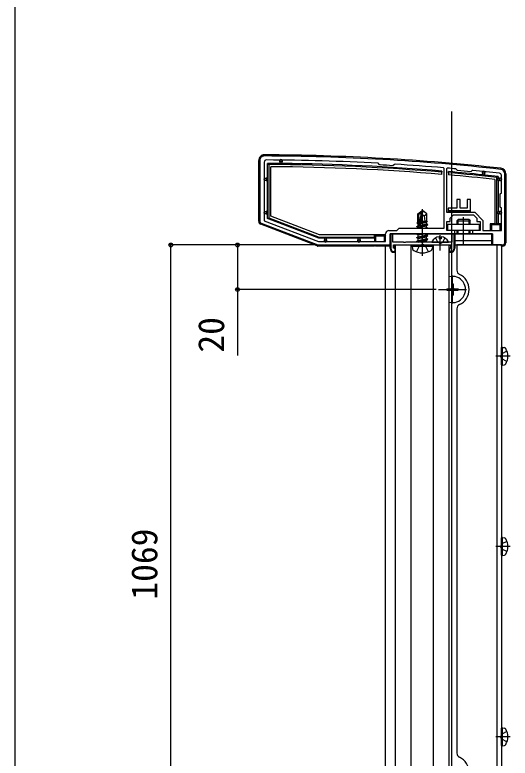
# Model space of a CAD drawing. Units: millimetres, scale not verified. Extents: x -700 to 700, y -1043 to 1037.
# Drawn here: x -700 to -477.6, y 139.8 to 473.8 of the extents above; entities that cross this region are included whole.
import ezdxf
from ezdxf.enums import TextEntityAlignment as Align

# ---------------------------------------------------------------- set-up
doc = ezdxf.new("R2010")
doc.units = ezdxf.units.MM
doc.header["$LTSCALE"] = 6
for name, color, linetype in [('0-2_YKK_11', 7, 'Continuous'), ('0-3_YKK_12', 2, 'Continuous'), ('0-4_YKK_13', 4, 'Continuous'), ('0-5_YKK_D', 6, 'Continuous'), ('0-6_YKK_ZWAK', 7, 'Continuous')]:
    doc.layers.add(name, color=color, linetype=linetype)
doc.styles.add('ＭＳ ゴシック', font='')
doc.styles.get('ＭＳ ゴシック').set_extended_font_data('MS Gothic')

msp = doc.modelspace()

# ---------------------------------------------------------------- linework, layer by layer
at = {"layer": '0-2_YKK_11'}
for p, q in [((-590, 408.378), (-590, 381.065)), ((-505.874, 404.92), (-506.2, 404.621)), ((-480, 371.378), (-480, 402.378)), ((-589.359, 380.132), (-564, 370.378))]:
    msp.add_line(p, q, dxfattribs=at)
for points in [[(-588, 407.574), (-588, 381.216), (-563.721, 371.878)], [(-536.015, 406.349), (-536.223, 406.45), (-536.713, 407), (-536.921, 407.1)], [(-532, 376.878), (-528.5, 376.878), (-527.5, 377.878), (-507.2, 377.878), (-507.2, 404.757), (-507.475, 405.056)], [(-529.289, 406.655), (-529.507, 406.579), (-530.057, 406.089), (-530.275, 406.014)], [(-506.2, 404.621), (-506.2, 385.078), (-498.5, 385.078), (-493.503, 385.078), (-489.8, 381.375), (-489.8, 376.878), (-481.5, 376.878), (-481.5, 386.878), (-482, 387.378), (-482, 393.378), (-481.5, 393.878), (-481.5, 401.628)], [(-494.369, 403.864), (-494.59, 403.797), (-495.244, 403.254), (-501.218, 403.808), (-501.768, 404.47), (-501.972, 404.577)], [(-564, 370.378), (-531.5, 370.378), (-531.5, 375.378), (-502.5, 375.378), (-502.5, 376.878), (-506, 376.878), (-506, 380.878), (-504.5, 380.878), (-504.5, 382.378), (-503, 383.878), (-498.958, 383.878), (-498.775, 383.998), (-498.225, 383.998), (-498.042, 383.878), (-494, 383.878), (-492.5, 382.378), (-492.5, 380.878), (-491, 380.878), (-491, 376.878), (-494.5, 376.878), (-494.5, 375.378), (-485.5, 375.378), (-485.5, 370.378), (-481, 370.378)], [(-563.721, 371.878), (-533.5, 371.878), (-533.5, 375.378)], [(-502.8, 368.878), (-502.8, 375.378), (-503.8, 375.378), (-503.8, 371.578), (-508.48, 371.578), (-508.74, 371.428), (-509.26, 371.428), (-509.52, 371.578), (-516.48, 371.578), (-516.74, 371.428), (-517, 371.278), (-517.26, 371.428), (-517.52, 371.578), (-524.48, 371.578), (-524.74, 371.428), (-525.26, 371.428), (-525.52, 371.578), (-530.2, 371.578), (-530.2, 375.378), (-531.2, 375.378), (-531.2, 368.878)], [(-530, 370.378), (-517, 370.378), (-504, 370.378), (-504, 368.878), (-504.8, 368.878), (-504.8, 367.878), (-504.3, 367.378)], [(-529.7, 367.378), (-529.2, 367.878), (-529.2, 368.878), (-530, 368.878), (-530, 370.378)]]:
    msp.add_lwpolyline(points, dxfattribs=at)
for centre, radius, start, end in [((-588, 408.378), 2, 89.80939, 179.99999), ((-587, 407.574), 1, 89.75176, 180), ((-591.32, -589.613), 999.997, 83.71122, 89.80938), ((-591.32, -589.616), 998.2, 86.87597, 89.75176), ((-591.319, -589.598), 997.482, 86.49138, 86.82169), ((-591.322, -589.631), 998.215, 85.18167, 86.43713), ((-591.314, -589.54), 998.124, 84.86459, 85.08947), ((-482, 402.378), 2, 359.99999, 83.71124), ((-591.32, -589.612), 998.195, 83.73506, 84.42628), ((-482.5, 401.628), 1, 359.99999, 83.73507), ((-589, 381.065), 1, 180.00003, 248.9625), ((-532, 375.378), 1.5, 90.00001, 179.99999), ((-481, 371.378), 1, 270.00001, 359.99999), ((-529.7, 368.878), 1.5, 180.00001, 269.99999), ((-504.3, 368.878), 1.5, 270.00001, 359.99999)]:
    msp.add_arc(centre, radius, start, end, dxfattribs=at)
at = {"layer": '0-3_YKK_12'}
for p, q in [((-504, 430.378), (-504, -262.782)), ((-498.5, 370.378), (-498.5, 382.91)), ((-509, 367.828), (-509, 374.746)), ((-533.5, 370.378), (-531.5, 370.378)), ((-529.25, 370.378), (-504.75, 370.378)), ((-529, 103.378), (-529, 370.378)), ((-529, 370.378), (-505, 370.378)), ((-522.002, 103.378), (-522.002, 370.378)), ((-512, 103.378), (-512, 370.378)), ((-505, 103.378), (-505, 370.378)), ((-502.5, 370.378), (-483.5, 370.378)), ((-481.5, 370.378), (-501.5, 370.378)), ((-501.5, 370.378), (-501.5, 358.995)), ((-481.5, 370.378), (-481.5, 99.378)), ((-503.5, 344.078), (-503.5, 356.678)), ((-509.8, 350.378), (-497.2, 350.378)), ((-501.5, 341.761), (-501.5, 141.995)), ((-477.6, 320.378), (-484.05, 320.378)), ((-477.6, 234.878), (-484.05, 234.878)), ((-477.6, 149.378), (-484.05, 149.378))]:
    msp.add_line(p, q, dxfattribs=at)
for points in [[(-483.5, 98.378), (-533.5, 98.378), (-533.5, 370.378)], [(-483.5, 370.378), (-483.5, 99.378), (-483.5, 98.378)]]:
    msp.add_lwpolyline(points, dxfattribs=at)
for centre, radius, start, end in [((-499.5, 358.995), 2, 180, 245.09894), ((-503.5, 350.378), 7.5, 294.90106, 65.09894), ((-499.5, 341.761), 2, 114.90106, 180), ((-499.5, 141.995), 2, 180, 245.09894), ((-503.5, 133.378), 7.5, 294.90106, 65.09894)]:
    msp.add_arc(centre, radius, start, end, dxfattribs=at)
at = {"layer": '0-4_YKK_13'}
for p, q in [((-590.5, 381.065), (-590.5, 408.378)), ((-581, 407.73), (-581, 408.23)), ((-580, 407.73), (-581, 407.73)), ((-581, 407.73), (-581, 407.03)), ((-580, 408.23), (-580, 407.73)), ((-580, 407.02), (-580, 407.73)), ((-585, 383.277), (-585, 405.564)), ((-508.2, 403.612), (-508.2, 403.11)), ((-508.2, 402.107), (-508.2, 403.11)), ((-505.2, 402.854), (-505.2, 403.356)), ((-505.2, 402.854), (-505.2, 401.851)), ((-490, 402.621), (-490, 401.921)), ((-489, 401.818), (-489, 402.621)), ((-483, 401.18), (-483.5, 400.732)), ((-483, 401.18), (-483, 400.378)), ((-479.5, 402.378), (-479.5, 371.378)), ((-587.7, 400.378), (-587.2, 400.378)), ((-587.2, 399.378), (-587.7, 399.378)), ((-587.2, 400.378), (-587.2, 399.378)), ((-586.5, 400.378), (-587.2, 400.378)), ((-587.2, 399.378), (-586.5, 399.378)), ((-484.5, 399.834), (-484.5, 379.878)), ((-483.5, 379.878), (-483.5, 400.732)), ((-483, 399.378), (-483, 400.378)), ((-483, 400.378), (-482.3, 400.378)), ((-483, 399.378), (-483, 385.378)), ((-481.8, 400.378), (-482.3, 400.378)), ((-482.3, 399.378), (-481.8, 399.378)), ((-500.1, 390.878), (-501.6, 390.878)), ((-501.6, 390.878), (-501.6, 386.878)), ((-500.1, 386.878), (-500.1, 390.878)), ((-496.9, 390.878), (-496.9, 386.878)), ((-495.4, 390.878), (-496.9, 390.878)), ((-495.4, 385.378), (-495.4, 390.878)), ((-587.7, 385.378), (-587.2, 385.378)), ((-587.2, 384.378), (-587.7, 384.378)), ((-587.2, 385.378), (-587.2, 384.378)), ((-586.5, 385.378), (-587.2, 385.378)), ((-587.2, 384.378), (-586.5, 384.378)), ((-519.001, 384.449), (-517.177, 385.68)), ((-519.001, 380.596), (-519.001, 384.449)), ((-519.001, 384.449), (-518.648, 384.262)), ((-518.581, 379.077), (-517.177, 385.254)), ((-516.823, 385.68), (-517.177, 385.68)), ((-517.177, 385.254), (-517.177, 385.68)), ((-517, 365.435), (-517, 386.507)), ((-517, 383.907), (-517, 385.68)), ((-517, 383.907), (-516.823, 385.68)), ((-514.999, 384.449), (-516.823, 385.68)), ((-516.176, 383.444), (-514.999, 384.449)), ((-514.999, 381.006), (-514.999, 384.449)), ((-505.4, 386.878), (-505.4, 385.378)), ((-501.6, 386.878), (-505.4, 386.878)), ((-505.4, 385.878), (-495.4, 385.878)), ((-505.4, 385.378), (-495.4, 385.378)), ((-496.9, 386.878), (-500.1, 386.878)), ((-483, 384.378), (-483, 385.378)), ((-483, 385.378), (-482.3, 385.378)), ((-481.8, 385.378), (-482.3, 385.378)), ((-482.3, 384.378), (-481.8, 384.378)), ((-519.001, 381.089), (-518.648, 381.089)), ((-518.071, 379.198), (-517, 383.907)), ((-517.798, 380.395), (-514.764, 380.895)), ((-517.727, 380.708), (-515.766, 381.089)), ((-517.641, 381.089), (-514.999, 381.089)), ((-514.764, 380.895), (-515.176, 380.657)), ((-514.999, 381.006), (-514.764, 380.895)), ((-500.95, 381.778), (-501.5, 381.228)), ((-501.5, 381.228), (-501.5, 379.778)), ((-501.5, 381.228), (-495.5, 381.228)), ((-496.05, 381.778), (-500.95, 381.778)), ((-500.95, 379.778), (-500.95, 381.778)), ((-496.05, 381.778), (-495.5, 381.228)), ((-496.05, 379.778), (-496.05, 381.778)), ((-495.5, 379.778), (-495.5, 381.228)), ((-564.231, 369.932), (-589.538, 379.665)), ((-519.472, 378.676), (-514.528, 379.5)), ((-514.528, 379.383), (-519.472, 378.559)), ((-519.472, 378.559), (-519.472, 378.676)), ((-519.472, 378.559), (-518.824, 378.185)), ((-519.354, 380.392), (-518.648, 380.53)), ((-519.354, 380.139), (-519.354, 380.392)), ((-519.354, 380.139), (-518.648, 380.255)), ((-519.354, 380.139), (-518.824, 379.833)), ((-518.824, 379.833), (-518.644, 379.874)), ((-518.824, 379.05), (-518.824, 379.833)), ((-518.824, 378.185), (-515.176, 379.009)), ((-518.824, 377.878), (-518.824, 378.185)), ((-518.065, 379.222), (-515.176, 379.874)), ((-517.878, 380.047), (-515.176, 380.657)), ((-516.717, 377.878), (-515.176, 378.226)), ((-515.176, 379.874), (-515.176, 380.657)), ((-514.528, 379.5), (-515.176, 379.874)), ((-514.528, 379.383), (-515.176, 379.009)), ((-515.176, 378.226), (-515.176, 379.009)), ((-514.573, 377.878), (-515.176, 378.226)), ((-514.528, 379.383), (-514.528, 379.5)), ((-486.5, 379.878), (-486.5, 376.878)), ((-484.5, 379.878), (-486.5, 379.878)), ((-486, 379.378), (-486, 376.878)), ((-484.5, 379.878), (-483.5, 379.878)), ((-481.5, 379.878), (-483, 379.878)), ((-482, 379.378), (-481.5, 379.878)), ((-482, 376.878), (-482, 379.378)), ((-481.5, 377.178), (-481.5, 379.878)), ((-538.5, 373.878), (-538.5, 374.878)), ((-533.5, 374.878), (-538.5, 374.878)), ((-534, 374.378), (-538, 374.378)), ((-533.5, 374.878), (-534, 374.378)), ((-534, 371.878), (-534, 374.378)), ((-533.5, 372.178), (-533.5, 374.878)), ((-531.5, 375.378), (-531.5, 369.878)), ((-486.5, 375.378), (-531.5, 375.378)), ((-531, 375.378), (-531, 375.361)), ((-531, 375.378), (-486, 375.378)), ((-519.472, 375.263), (-519.472, 375.381)), ((-518.78, 375.378), (-519.472, 375.263)), ((-519.472, 375.263), (-518.824, 374.889)), ((-519.472, 373.733), (-514.528, 374.557)), ((-514.528, 374.439), (-519.472, 373.615)), ((-518.824, 374.889), (-516.659, 375.378)), ((-518.824, 374.107), (-518.824, 374.889)), ((-515.176, 374.931), (-515.176, 375.378)), ((-514.528, 374.557), (-515.176, 374.931)), ((-514.528, 374.439), (-515.176, 374.065)), ((-514.528, 374.439), (-514.528, 374.557)), ((-501.5, 376.878), (-501.5, 375.378)), ((-500.95, 375.378), (-500.95, 376.878)), ((-496.05, 375.378), (-496.05, 376.878)), ((-495.5, 375.378), (-495.5, 376.878)), ((-486, 375.378), (-486.5, 375.378)), ((-486, 375.378), (-486, 370.378)), ((-561, 373.378), (-561, 372.678)), ((-560, 372.678), (-560, 373.378)), ((-546, 373.378), (-546, 372.678)), ((-545, 372.678), (-545, 373.378)), ((-538.5, 373.378), (-538.5, 371.878)), ((-519.472, 373.615), (-519.472, 373.733)), ((-519.472, 373.615), (-518.824, 373.241)), ((-519.472, 372.085), (-514.528, 372.909)), ((-514.528, 372.791), (-519.472, 371.967)), ((-519.472, 372.085), (-518.824, 372.459)), ((-519.472, 371.967), (-519.472, 372.085)), ((-519.472, 371.967), (-518.824, 371.594)), ((-518.824, 373.241), (-515.176, 374.065)), ((-518.824, 372.459), (-515.176, 373.283)), ((-518.824, 372.459), (-518.824, 373.241)), ((-518.824, 371.594), (-515.176, 372.417)), ((-518.824, 371.578), (-518.824, 371.594)), ((-515.176, 371.635), (-515.363, 371.578)), ((-515.176, 373.283), (-515.176, 374.065)), ((-514.528, 372.909), (-515.176, 373.283)), ((-514.528, 372.791), (-515.176, 372.417)), ((-515.176, 371.635), (-515.176, 372.417)), ((-515.078, 371.578), (-515.176, 371.635)), ((-514.528, 372.791), (-514.528, 372.909)), ((-512.596, 371.578), (-505.404, 371.578)), ((-511.05, 373.544), (-510.145, 371.729)), ((-509, 371.12), (-510.145, 371.729)), ((-509.425, 374.057), (-509.425, 373.178)), ((-509, 371.12), (-507.855, 371.729)), ((-506.95, 373.544), (-507.855, 371.729)), ((-502.5, 372.378), (-486, 372.378)), ((-538.5, 369.878), (-563.944, 369.878)), ((-538.5, 370.378), (-538.5, 369.878)), ((-538, 370.378), (-538, 369.97)), ((-538, 369.97), (-534, 369.97)), ((-534, 369.97), (-534, 370.378)), ((-533.5, 369.878), (-533.5, 370.378)), ((-531.5, 369.878), (-533.5, 369.878)), ((-529.25, 370.378), (-504.75, 370.378)), ((-529.25, 369.078), (-529, 369.078)), ((-521.604, 369.79), (-521.501, 370.378)), ((-521.604, 369.79), (-521.402, 368.643)), ((-521.604, 369.79), (-512.396, 369.79)), ((-521.501, 370.378), (-512.499, 370.378)), ((-512.396, 369.79), (-512.598, 368.643)), ((-512.396, 369.79), (-512.499, 370.378)), ((-505, 369.078), (-504.75, 369.078)), ((-504.75, 368.878), (-505, 368.878)), ((-504.75, 368.878), (-504.75, 369.078)), ((-502.5, 370.378), (-486, 370.378)), ((-481.5, 369.878), (-481.5, 370.378)), ((-481, 369.878), (-481.5, 369.878)), ((-529.7, 367.078), (-529, 367.078)), ((-505, 367.078), (-504.3, 367.078)), ((-506, 350.728), (-506, 350.028)), ((-503.85, 352.878), (-503.15, 352.878)), ((-503.85, 352.878), (-503.85, 351.228)), ((-503.15, 352.878), (-503.15, 351.228)), ((-502.65, 350.728), (-501, 350.728)), ((-501, 350.728), (-501, 350.028)), ((-503.85, 349.528), (-503.85, 347.878)), ((-503.85, 347.878), (-503.15, 347.878)), ((-503.15, 349.528), (-503.15, 347.878)), ((-502.65, 350.028), (-501, 350.028)), ((-481, 324.378), (-481.5, 324.29)), ((-481.5, 316.466), (-481.5, 324.29)), ((-481, 324.378), (-480.198, 324.237)), ((-481, 316.378), (-481, 324.378)), ((-481, 316.378), (-481.5, 316.466)), ((-481, 316.378), (-480.198, 316.52)), ((-481, 238.878), (-481.5, 238.79)), ((-481.5, 230.966), (-481.5, 238.79)), ((-481, 238.878), (-480.198, 238.737)), ((-481, 230.878), (-481, 238.878)), ((-481, 230.878), (-481.5, 230.966)), ((-481, 230.878), (-480.198, 231.02)), ((-481, 153.378), (-481.5, 153.29)), ((-481.5, 145.466), (-481.5, 153.29)), ((-481, 153.378), (-480.198, 153.237)), ((-481, 145.378), (-481, 153.378)), ((-481, 145.378), (-481.5, 145.466)), ((-481, 145.378), (-480.198, 145.52))]:
    msp.add_line(p, q, dxfattribs=at)
for points in [[(-586.5, 382.246), (-586.5, 384.378), (-586.5, 385.378), (-586.5, 399.378), (-586.5, 400.378), (-586.5, 407.072), (-586, 406.57), (-586, 382.59)], [(-489, 403.121), (-489, 402.621), (-490, 402.621), (-490, 403.121)], [(-482.3, 400.378), (-482.3, 399.378), (-483, 399.378)], [(-518.648, 379.263), (-518.648, 384.262), (-517.177, 385.254)], [(-483, 384.378), (-483, 379.878), (-483.5, 379.878)], [(-482.3, 385.378), (-482.3, 384.378), (-483, 384.378)], [(-563.443, 373.378), (-586.5, 382.246), (-586, 382.59), (-563.35, 373.878)], [(-538.5, 374.878), (-563.164, 374.878), (-585, 383.277)], [(-517, 384.033), (-516.176, 383.444), (-515.941, 381.089)], [(-519.472, 378.676), (-518.824, 379.05), (-518.599, 379.101)], [(-519.354, 380.392), (-518.824, 380.698), (-518.648, 380.738)], [(-482, 379.378), (-486, 379.378), (-486.5, 379.878)], [(-538.5, 374.878), (-538, 374.378), (-538, 371.878)], [(-531.5, 368.878), (-531.5, 375.378), (-502.5, 375.378), (-502.5, 368.878)], [(-519.472, 373.733), (-518.824, 374.107), (-515.176, 374.931)], [(-485.5, 370.378), (-485.5, 375.378), (-486, 375.378)], [(-561, 372.178), (-561, 372.678), (-560, 372.678), (-560, 372.178)], [(-546, 372.178), (-546, 372.678), (-545, 372.678), (-545, 372.178)], [(-519.707, 367.342), (-518.348, 370.069), (-517, 370.785)], [(-514.293, 367.342), (-515.652, 370.069), (-517, 370.785)], [(-508.575, 374.057), (-508.575, 373.178), (-509.425, 373.178)], [(-529, 368.878), (-529.25, 368.878), (-529.25, 369.078)], [(-506, 350.728), (-505, 350.728), (-504.35, 350.728)], [(-506, 350.028), (-505, 350.028), (-504.35, 350.028)], [(-479.021, 322.678), (-481.337, 321.523), (-481.946, 320.378)], [(-479.021, 318.078), (-481.337, 319.233), (-481.946, 320.378)], [(-479.021, 237.178), (-481.337, 236.023), (-481.946, 234.878)], [(-479.021, 232.578), (-481.337, 233.733), (-481.946, 234.878)], [(-479.021, 151.678), (-481.337, 150.523), (-481.946, 149.378)], [(-479.021, 147.078), (-481.337, 148.233), (-481.946, 149.378)]]:
    msp.add_lwpolyline(points, dxfattribs=at)
for points in [[(-505.5, 379.778), (-491.5, 379.778), (-491.5, 376.878), (-505.5, 376.878)], [(-538.5, 373.378), (-545, 373.378), (-546, 373.378), (-560, 373.378), (-561, 373.378), (-563.443, 373.378), (-563.35, 373.878), (-538.5, 373.878)]]:
    msp.add_lwpolyline(points, close=True, dxfattribs=at)
for centre, radius, start, end in [((-588, 408.378), 2.5, 89.80937, 180), ((-591.32, -589.616), 1000.5, 83.71123, 89.80937), ((-580.5, 408.23), 0.5, 90, 180), ((-580.5, 408.23), 0.5, 0, 90), ((-591.32, -589.616), 996.7, 89.40671, 89.72289), ((-591.32, -589.616), 996.2, 85.21382, 89.694), ((-591.32, -589.616), 995.2, 85.209, 89.63612), ((-591.32, -589.616), 996.7, 89.34922, 89.40671), ((-591.32, -589.616), 996.7, 85.21623, 89.34922), ((-482, 402.378), 2.5, 0, 83.71123), ((-591.32, -589.616), 996.2, 83.78661, 85.04065), ((-591.32, -589.616), 996.7, 84.16547, 85.04314), ((-591.32, -589.616), 995.2, 83.83825, 85.03565), ((-489.5, 403.121), 0.5, 90, 180), ((-591.32, -589.616), 996.7, 84.10768, 84.16547), ((-489.5, 403.121), 0.5, 0, 90), ((-591.32, -589.616), 996.7, 83.76082, 84.10768), ((-587.7, 399.878), 0.5, 90, 180), ((-587.7, 399.878), 0.5, 180, 270), ((-481.8, 399.878), 0.5, 0, 90), ((-481.8, 399.878), 0.5, 270, 0), ((-587.7, 384.878), 0.5, 90, 180), ((-587.7, 384.878), 0.5, 180, 270), ((-481.8, 384.878), 0.5, 0, 90), ((-481.8, 384.878), 0.5, 270, 0), ((-589, 381.065), 1.5, 180, 248.96249), ((-518.356, 379.263), 0.292, 180, 347.19096), ((-560.5, 372.178), 0.5, 180, 270), ((-560.5, 372.178), 0.5, 270, 0), ((-545.5, 372.178), 0.5, 180, 270), ((-545.5, 372.178), 0.5, 270, 0), ((-512.596, 371.733), 0.154, 152.71904, 270), ((-509, 369.878), 4.2, 95.80773, 152.71904), ((-509, 369.878), 4.2, 27.28096, 84.19227), ((-505.404, 371.733), 0.154, 270, 27.28096), ((-481, 371.378), 1.5, 270, 0), ((-563.944, 370.678), 0.8, 248.96249, 270), ((-529.7, 368.878), 1.8, 180, 270), ((-529.25, 369.628), 0.75, 70.52742, 270), ((-529.25, 369.628), 0.55, 62.96235, 270), ((-520.359, 368.827), 1.059, 190, 239.36409), ((-517, 374.498), 7.651, 239.36409, 300.63591), ((-513.641, 368.827), 1.059, 300.63591, 350), ((-504.75, 369.628), 0.75, 270, 109.47209), ((-504.75, 369.628), 0.55, 270, 117.03694), ((-504.3, 368.878), 1.8, 270, 0), ((-503.5, 350.378), 5.9, 255.27147, 104.72853), ((-504.35, 351.228), 0.5, 270, 0), ((-502.65, 351.228), 0.5, 180, 270), ((-504.35, 349.528), 0.5, 0, 90), ((-502.65, 349.528), 0.5, 90, 180), ((-480.354, 323.35), 0.9, 32.05588, 80), ((-485.1, 320.378), 6.5, 327.94412, 32.05588), ((-480.354, 317.406), 0.9, 280, 327.94412), ((-480.354, 237.85), 0.9, 32.05588, 80), ((-485.1, 234.878), 6.5, 327.94412, 32.05588), ((-480.354, 231.906), 0.9, 280, 327.94412), ((-480.354, 152.35), 0.9, 32.05588, 80), ((-485.1, 149.378), 6.5, 327.94412, 32.05588), ((-480.354, 146.406), 0.9, 280, 327.94412)]:
    msp.add_arc(centre, radius, start, end, dxfattribs=at)
for centre, start_param, end_param in [((-538, 369.939), 1.5707963, 3.1415927), ((-534, 369.939), 6.2831853, 7.8539816)]:
    msp.add_ellipse(centre, major_axis=(0.5, 0), ratio=0.061163, start_param=start_param, end_param=end_param, dxfattribs=at)
at = {"layer": '0-5_YKK_D'}
for p, q in [((-564.944, 370.378), (-631, 370.378)), ((-630, 99.378), (-630, 370.378)), ((-564.944, 370.378), (-601, 370.378)), ((-510.8, 350.378), (-601, 350.378))]:
    msp.add_line(p, q, dxfattribs=at)
msp.add_lwpolyline([(-600, 370.378), (-600, 350.378), (-600, 320.706)], dxfattribs=at)
for centre in [(-630, 370.378), (-600, 370.378), (-600, 350.378)]:
    msp.add_circle(centre, 0.85, dxfattribs=at)
at = {"layer": '0-6_YKK_ZWAK'}
msp.add_line((-700, 997.3), (-700, -1042.7), dxfattribs=at)

# ---------------------------------------------------------------- texts
at = {"layer": '0-5_YKK_D', "style": 'ＭＳ ゴシック'}
for s, p in [('20', (-602.5, 322.024)), ('1069', (-632.5, 211.015))]:
    msp.add_text(s, height=11.73, rotation=90, dxfattribs=at).set_placement(p, align=Align.BOTTOM_LEFT)

doc.saveas('drawing.dxf')
